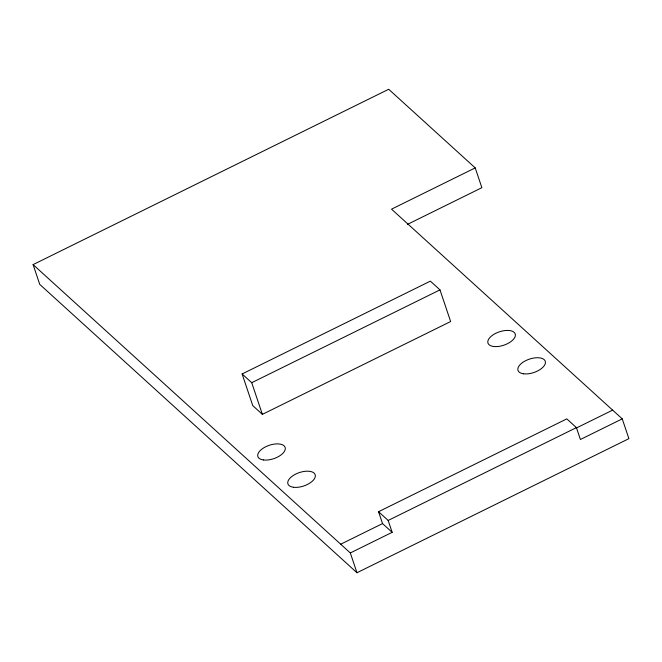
<?xml version="1.0" encoding="UTF-8"?>
<svg xmlns="http://www.w3.org/2000/svg" width="662" height="662" viewBox="0 0 662 662"><rect width="100%" height="100%" fill="white"/><g stroke="black" fill="none" stroke-linecap="round" stroke-linejoin="round"><path stroke-width="0.99" d="M475.208 167.9L391.54 209.159L622.239 418.856L628.9 438.649L356.975 572.738L39.761 284.403L33.1 264.61L388.693 89.262L475.208 167.9L481.87 187.685L407.395 224.41M242.11 373.964L430.366 281.135L439.982 289.873L450.64 321.533L262.375 414.362L252.768 405.624L242.11 373.964L251.725 382.702L262.375 414.362M251.725 382.702L439.982 289.873M33.1 264.61L350.314 552.952L392.152 532.322L382.537 523.584L378.54 511.709L566.796 418.88L576.412 427.619L580.409 439.485L622.239 418.856M378.54 511.709L388.155 520.448L576.412 427.619M340.698 544.214L382.537 523.584M576.246 428.057L612.631 410.126M388.155 520.448L392.152 532.322M350.314 552.952L356.975 572.738M293.556 487.273A14.382 7.059 -18.6 0 0 315.294 476.549A14.382 7.059 -18.6 0 0 295.773 474.05A14.382 7.059 -18.6 0 0 293.556 487.273M263.517 459.966A14.382 7.059 -18.6 0 0 285.256 449.25A14.382 7.059 -18.6 0 0 265.735 446.742A14.382 7.059 -18.6 0 0 263.517 459.966M523.65 373.807A14.382 7.059 -18.6 0 0 545.389 363.09A14.382 7.059 -18.6 0 0 525.868 360.583A14.382 7.059 -18.6 0 0 523.65 373.807M493.612 346.499A14.382 7.059 -18.6 0 0 515.342 335.783A14.382 7.059 -18.6 0 0 495.83 333.276A14.382 7.059 -18.6 0 0 493.612 346.499"/></g></svg>
